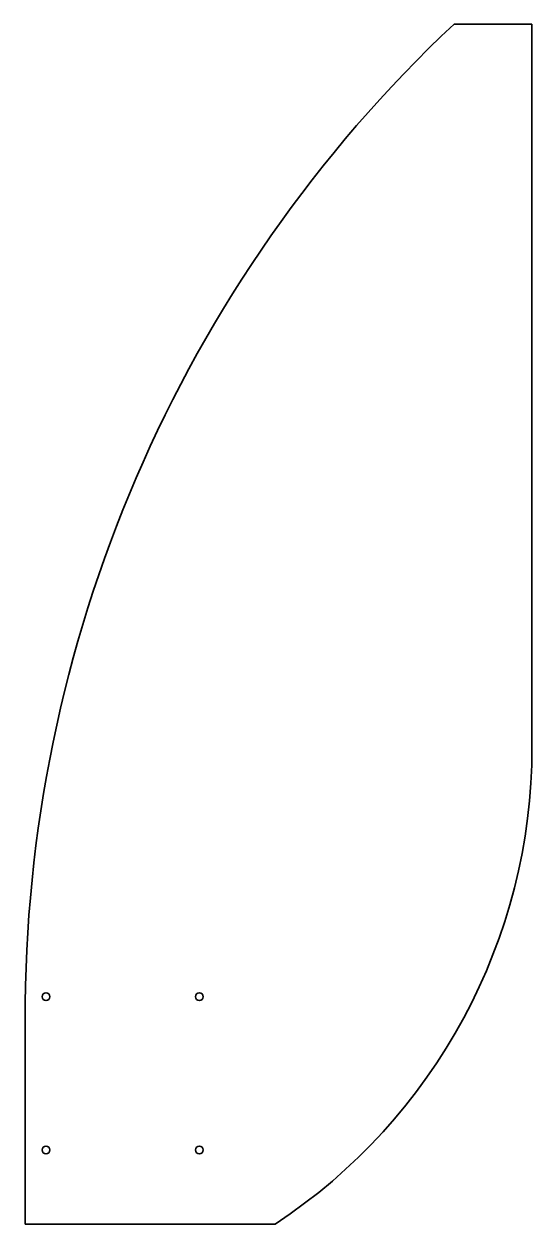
# Model space of a CAD drawing. Header units: inches. Extents: x -1 to 390, y 0 to 924.
import ezdxf

# ---------------------------------------------------------------- set-up
doc = ezdxf.new("R2010")
doc.units = ezdxf.units.IN
doc.header["$MEASUREMENT"] = 0
doc.layers.add('SIMUMAK Visible (ISO)', color=7, linetype='Continuous', lineweight=35)

# ---------------------------------------------------------------- blocks, each defined once
blk = doc.blocks.new('AMB-03-CMTL02_Sheet_32_AMB-03-CMTL02')
at = {"layer": 'SIMUMAK Visible (ISO)'}
for p, q in [((135, 462), (195, 462)), ((195, 462), (195, -95)), ((-195, -462), (-195, -305.5)), ((-2.5, -462), (-195, -462))]:
    blk.add_line(p, q, dxfattribs=at)
for centre in [(-179, -287), (-61, -287), (-179, -405), (-61, -405)]:
    blk.add_circle(centre, 3, dxfattribs=at)
at = {"layer": 'SIMUMAK Visible (ISO)', "extrusion": (0, 0, -1)}
for centre, radius, start, end in [((-855, -302.27), 1050, 359.82369, 46.70857), ((245, -94.86), 440, 180.01858, 236.555)]:
    blk.add_arc(centre, radius, start, end, dxfattribs=at)

msp = doc.modelspace()

# ---------------------------------------------------------------- block references
msp.add_blockref('AMB-03-CMTL02_Sheet_32_AMB-03-CMTL02', (195, 462))

doc.saveas('drawing.dxf')
